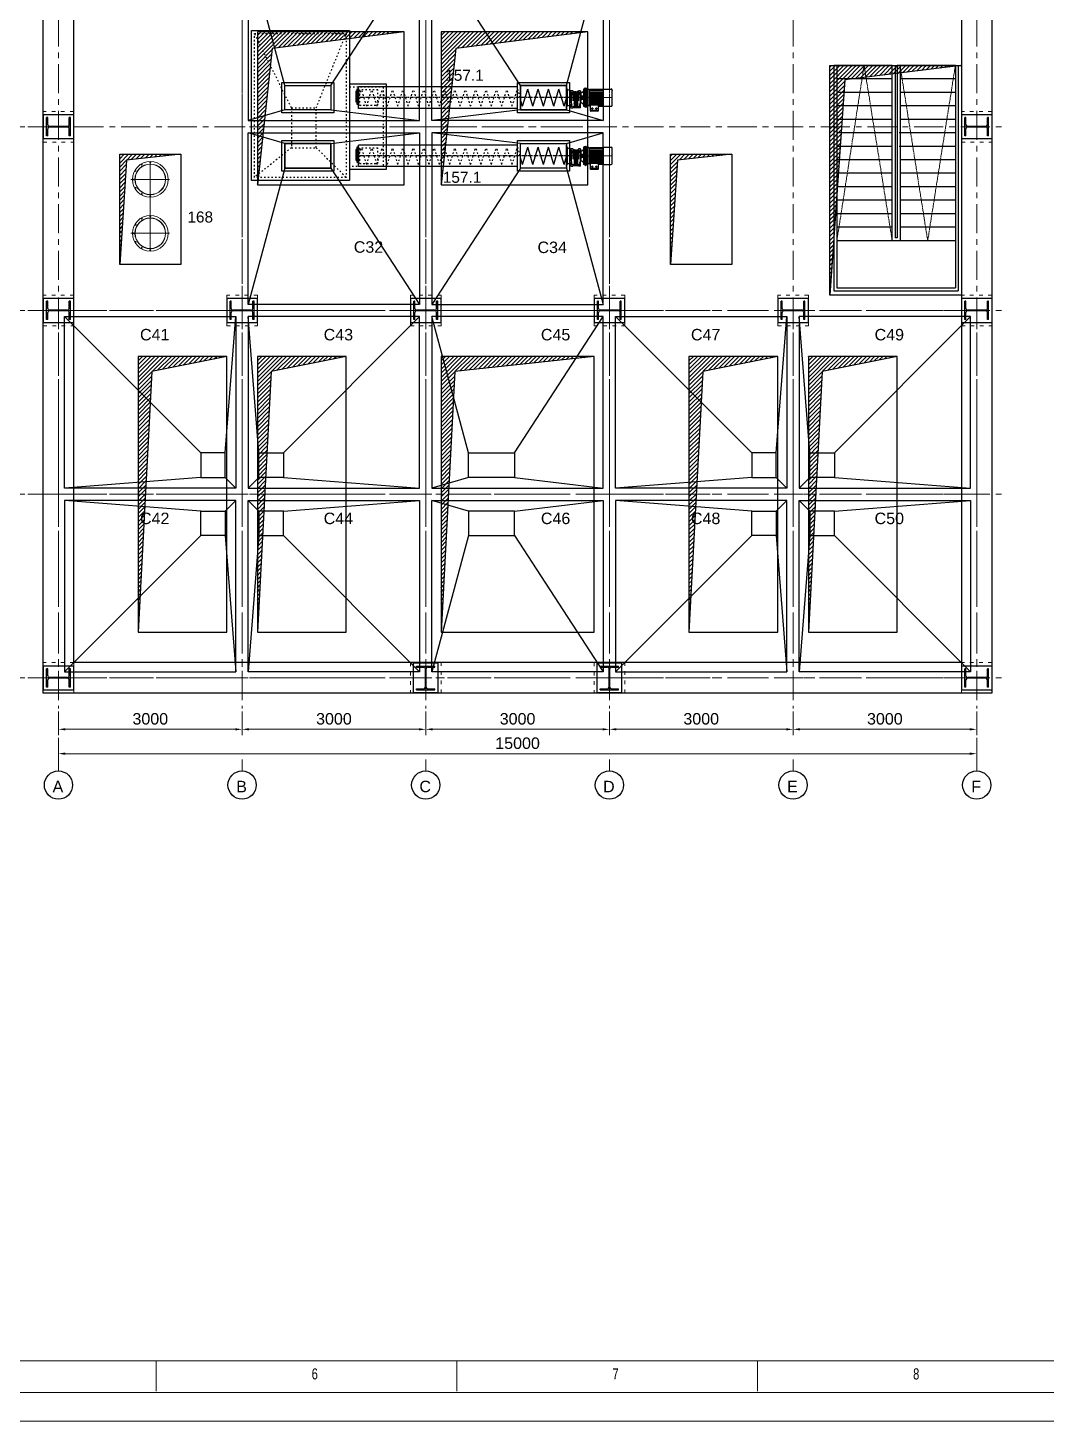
# Model space of a CAD drawing. Header units: millimetres. Extents: x 3220 to 226993, y 817 to 176024.
# Drawn here: x 25300 to 41935, y 94691 to 117440 of the extents above; entities that cross this region are included whole.
import ezdxf

# ---------------------------------------------------------------- set-up
doc = ezdxf.new("R2010")
doc.units = ezdxf.units.MM
for name, pattern in [('ACAD_ISO03W100', [30, 12, -18]), ('AXES', [50.8, 31.75, -6.35, 6.35, -6.35]), ('CENTER', [10.16, 6.35, -1.27, 1.27, -1.27]), ('CENTER2', [28.575, 19.05, -3.175, 3.175, -3.175]), ('CHAIN', [0.3543, 0.2362, -0.0295, 0.0591, -0.0295]), ('DASHED2', [9.525, 6.35, -3.175])]:
    doc.linetypes.add(name, pattern=pattern)
for name, color, linetype, lineweight in [('Axe', 1, 'AXES', 9), ('Cache', 3, 'ACAD_ISO03W100', 13), ('RAHMEN025', 7, 'Continuous', 50)]:
    doc.layers.add(name, color=color, linetype=linetype, lineweight=lineweight)
for name, color, linetype in [('D3', 7, 'Continuous'), ('Repère', 76, 'Continuous'), ('TB', 7, 'Continuous')]:
    doc.layers.add(name, color=color, linetype=linetype)
doc.layers.add('Mittelpunktmarkierung(DIN)', color=7, linetype='Continuous', lineweight=25, true_color=0x3f3f3f)
doc.layers.add('Sichtbare Kanten(DIN)', color=7, linetype='Continuous', lineweight=50, true_color=0x3f3f3f)
doc.styles.add('ARIAL_BOLD', font='arial.ttf')
doc.styles.add('SLDTEXTSTYLE0', font='TXT', dxfattribs={"width": 0.75})
doc.styles.get("Standard").update_dxf_attribs({"font": 'arial.ttf'})
doc.dimstyles.new('ECHE 75', dxfattribs={"dimscale": 75, "dimtxt": 2.5, "dimasz": 1.5, "dimexe": 1.25, "dimexo": 0.625, "dimgap": 1, "dimtad": 1, "dimdec": 0, "dimtxsty": 'ARIAL_BOLD', "dimcen": 2.5, "dimclrd": 4, "dimclre": 4, "dimclrt": 6, "dimadec": 0, "dimazin": 0, "dimtfac": 1, "dimtdec": 0, "dimtmove": 0, "dimatfit": 3, "dimfxl": 1, "dimlwd": 13, "dimlwe": 13, "dimarcsym": 0})

# ---------------------------------------------------------------- blocks, each defined once
blk = doc.blocks.new('*D452')
at = {"color": 4, "lineweight": 13, "transparency": 16777216}
for p, q in [((25800, 106279), (25800, 105893)), ((28800, 106279), (28800, 105893)), ((25913, 105987), (28688, 105987))]:
    blk.add_line(p, q, dxfattribs=at)
at = {"color": 4, "transparency": 16777216}
for points in [[(25913, 106005), (25913, 105968), (25800, 105987)], [(28688, 106005), (28688, 105968), (28800, 105987)]]:
    blk.add_solid(points, dxfattribs=at)
at = {"layer": 'Defpoints', "color": 0, "transparency": 16777216}
for p in [(25800, 106325), (28800, 106325), (28800, 105987)]:
    blk.add_point(p, dxfattribs=at)
at = {"color": 6, "transparency": 16777216, "insert": (27300, 106157), "char_height": 187.5, "attachment_point": 5, "style": 'ARIAL_BOLD'}
blk.add_mtext('3000', dxfattribs=at)
blk = doc.blocks.new('*D453')
at = {"color": 4, "lineweight": 13, "transparency": 16777216}
for p, q in [((28800, 106279), (28800, 105893)), ((31800, 106279), (31800, 105893)), ((28913, 105987), (31688, 105987))]:
    blk.add_line(p, q, dxfattribs=at)
at = {"color": 4, "transparency": 16777216}
for points in [[(28913, 106005), (28913, 105968), (28800, 105987)], [(31688, 106005), (31688, 105968), (31800, 105987)]]:
    blk.add_solid(points, dxfattribs=at)
at = {"layer": 'Defpoints', "color": 0, "transparency": 16777216}
for p in [(28800, 106325), (31800, 106325), (31800, 105987)]:
    blk.add_point(p, dxfattribs=at)
at = {"color": 6, "transparency": 16777216, "insert": (30300, 106157), "char_height": 187.5, "attachment_point": 5, "style": 'ARIAL_BOLD'}
blk.add_mtext('3000', dxfattribs=at)
blk = doc.blocks.new('*D454')
at = {"color": 4, "lineweight": 13, "transparency": 16777216}
for p, q in [((31800, 106279), (31800, 105893)), ((34800, 106279), (34800, 105893)), ((31913, 105987), (34688, 105987))]:
    blk.add_line(p, q, dxfattribs=at)
at = {"color": 4, "transparency": 16777216}
for points in [[(31913, 106005), (31913, 105968), (31800, 105987)], [(34688, 106005), (34688, 105968), (34800, 105987)]]:
    blk.add_solid(points, dxfattribs=at)
at = {"layer": 'Defpoints', "color": 0, "transparency": 16777216}
for p in [(31800, 106325), (34800, 106325), (34800, 105987)]:
    blk.add_point(p, dxfattribs=at)
at = {"color": 6, "transparency": 16777216, "insert": (33300, 106157), "char_height": 187.5, "attachment_point": 5, "style": 'ARIAL_BOLD'}
blk.add_mtext('3000', dxfattribs=at)
blk = doc.blocks.new('*D455')
at = {"color": 4, "lineweight": 13, "transparency": 16777216}
for p, q in [((34800, 106279), (34800, 105893)), ((37800, 106279), (37800, 105893)), ((34913, 105987), (37688, 105987))]:
    blk.add_line(p, q, dxfattribs=at)
at = {"color": 4, "transparency": 16777216}
for points in [[(34913, 106005), (34913, 105968), (34800, 105987)], [(37688, 106005), (37688, 105968), (37800, 105987)]]:
    blk.add_solid(points, dxfattribs=at)
at = {"layer": 'Defpoints', "color": 0, "transparency": 16777216}
for p in [(34800, 106325), (37800, 106325), (37800, 105987)]:
    blk.add_point(p, dxfattribs=at)
at = {"color": 6, "transparency": 16777216, "insert": (36300, 106157), "char_height": 187.5, "attachment_point": 5, "style": 'ARIAL_BOLD'}
blk.add_mtext('3000', dxfattribs=at)
blk = doc.blocks.new('*D456')
at = {"color": 4, "lineweight": 13, "transparency": 16777216}
for p, q in [((37800, 106279), (37800, 105893)), ((40800, 106279), (40800, 105893)), ((37913, 105987), (40688, 105987))]:
    blk.add_line(p, q, dxfattribs=at)
at = {"color": 4, "transparency": 16777216}
for points in [[(37913, 106005), (37913, 105968), (37800, 105987)], [(40688, 106005), (40688, 105968), (40800, 105987)]]:
    blk.add_solid(points, dxfattribs=at)
at = {"layer": 'Defpoints', "color": 0, "transparency": 16777216}
for p in [(37800, 106325), (40800, 106325), (40800, 105987)]:
    blk.add_point(p, dxfattribs=at)
at = {"color": 6, "transparency": 16777216, "insert": (39300, 106157), "char_height": 187.5, "attachment_point": 5, "style": 'ARIAL_BOLD'}
blk.add_mtext('3000', dxfattribs=at)
blk = doc.blocks.new('*D461')
at = {"color": 4, "lineweight": 13, "transparency": 16777216}
for p, q in [((25253, 118825), (24791, 118825)), ((24885, 118713), (24885, 115938)), ((25253, 115825), (24791, 115825))]:
    blk.add_line(p, q, dxfattribs=at)
at = {"color": 4, "transparency": 16777216}
for points in [[(24866, 118713), (24904, 118713), (24885, 118825)], [(24866, 115938), (24904, 115938), (24885, 115825)]]:
    blk.add_solid(points, dxfattribs=at)
at = {"layer": 'Defpoints', "color": 0, "transparency": 16777216}
for p in [(25300, 118825), (24885, 115825), (25300, 115825)]:
    blk.add_point(p, dxfattribs=at)
at = {"color": 6, "transparency": 16777216, "insert": (24714, 117325), "char_height": 187.5, "attachment_point": 5, "rotation": 90, "style": 'ARIAL_BOLD'}
blk.add_mtext('3000', dxfattribs=at)
blk = doc.blocks.new('*D462')
at = {"color": 4, "lineweight": 13, "transparency": 16777216}
for p, q in [((25253, 115825), (24791, 115825)), ((24885, 115713), (24885, 112938)), ((25253, 112825), (24791, 112825))]:
    blk.add_line(p, q, dxfattribs=at)
at = {"color": 4, "transparency": 16777216}
for points in [[(24866, 115713), (24904, 115713), (24885, 115825)], [(24866, 112938), (24904, 112938), (24885, 112825)]]:
    blk.add_solid(points, dxfattribs=at)
at = {"layer": 'Defpoints', "color": 0, "transparency": 16777216}
for p in [(25300, 115825), (24885, 112825), (25300, 112825)]:
    blk.add_point(p, dxfattribs=at)
at = {"color": 6, "transparency": 16777216, "insert": (24714, 114325), "char_height": 187.5, "attachment_point": 5, "rotation": 90, "style": 'ARIAL_BOLD'}
blk.add_mtext('3000', dxfattribs=at)
blk = doc.blocks.new('*D463')
at = {"color": 4, "lineweight": 13, "transparency": 16777216}
for p, q in [((25800, 105846), (25800, 105495)), ((40800, 105846), (40800, 105495)), ((25913, 105589), (40688, 105589))]:
    blk.add_line(p, q, dxfattribs=at)
at = {"color": 4, "transparency": 16777216}
for points in [[(25913, 105608), (25913, 105570), (25800, 105589)], [(40688, 105608), (40688, 105570), (40800, 105589)]]:
    blk.add_solid(points, dxfattribs=at)
at = {"layer": 'Defpoints', "color": 0, "transparency": 16777216}
for p in [(25800, 105893), (40800, 105893), (40800, 105589)]:
    blk.add_point(p, dxfattribs=at)
at = {"color": 6, "transparency": 16777216, "insert": (33300, 105759), "char_height": 187.5, "attachment_point": 5, "style": 'ARIAL_BOLD'}
blk.add_mtext('15000', dxfattribs=at)
blk = doc.blocks.new('*D465')
at = {"color": 4, "lineweight": 13, "transparency": 16777216}
for p, q in [((25253, 112825), (24791, 112825)), ((24885, 112713), (24885, 109938)), ((25253, 109825), (24791, 109825))]:
    blk.add_line(p, q, dxfattribs=at)
at = {"color": 4, "transparency": 16777216}
for points in [[(24866, 112713), (24904, 112713), (24885, 112825)], [(24866, 109938), (24904, 109938), (24885, 109825)]]:
    blk.add_solid(points, dxfattribs=at)
at = {"layer": 'Defpoints', "color": 0, "transparency": 16777216}
for p in [(25300, 112825), (24885, 109825), (25300, 109825)]:
    blk.add_point(p, dxfattribs=at)
at = {"color": 6, "transparency": 16777216, "insert": (24714, 111325), "char_height": 187.5, "attachment_point": 5, "rotation": 90, "style": 'ARIAL_BOLD'}
blk.add_mtext('3000', dxfattribs=at)
blk = doc.blocks.new('*D466')
at = {"color": 4, "lineweight": 13, "transparency": 16777216}
for p, q in [((25253, 109825), (24791, 109825)), ((24885, 109713), (24885, 106938)), ((25253, 106825), (24791, 106825))]:
    blk.add_line(p, q, dxfattribs=at)
at = {"color": 4, "transparency": 16777216}
for points in [[(24866, 109713), (24904, 109713), (24885, 109825)], [(24866, 106938), (24904, 106938), (24885, 106825)]]:
    blk.add_solid(points, dxfattribs=at)
at = {"layer": 'Defpoints', "color": 0, "transparency": 16777216}
for p in [(25300, 109825), (24885, 106825), (25300, 106825)]:
    blk.add_point(p, dxfattribs=at)
at = {"color": 6, "transparency": 16777216, "insert": (24714, 108325), "char_height": 187.5, "attachment_point": 5, "rotation": 90, "style": 'ARIAL_BOLD'}
blk.add_mtext('3000', dxfattribs=at)
blk = doc.blocks.new("SYST7ME D'AXE")
at = {"layer": 'Axe', "ltscale": 15}
for p, q in [((0, 18500), (0, -6500)), ((3000, 18500), (3000, -6500)), ((6000, 18500), (6000, -6500)), ((9000, 18500), (9000, -6500)), ((12000, 18500), (12000, -6500)), ((15000, 18500), (15000, -6500)), ((-500, 3000), (15500, 3000)), ((-500, 0), (15500, 0)), ((-500, -3000), (15500, -3000)), ((-500, -6000), (15500, -6000))]:
    blk.add_line(p, q, dxfattribs=at)
blk = doc.blocks.new('Level +8 m')
h = blk.add_hatch()
h.set_pattern_fill('ANSI31', color=256, scale=15)
h.set_pattern_definition([(45, (10738.74, 4441.42), (-33.67596, 33.67596), [])])
h.paths.add_polyline_path([(3250, -13450), (3250, -15950), (3493, -13722), (5650, -13450)])
h = blk.add_hatch()
h.set_pattern_fill('ANSI31', color=256, scale=15)
h.set_pattern_definition([(45, (13738.74, 4441.42), (-33.67596, 33.67596), [])])
h.paths.add_polyline_path([(6250, -13450), (6250, -15950), (6493, -13722), (8650, -13450)])
h = blk.add_hatch()
h.set_pattern_fill('ANSI31', color=256, scale=15)
h.paths.add_polyline_path([(14742, -14000), (12600, -14000), (12600, -15000), (12792, -15000), (12845, -14236)])
h.paths.add_polyline_path([(12792, -15000), (12600, -15000), (12600, -17750)])
h = blk.add_hatch()
h.set_pattern_fill('ANSI31', color=256, scale=15)
h.paths.add_polyline_path([(2000, -15450), (1000, -15450), (1000, -17250), (1113, -15545)])
h = blk.add_hatch()
h.set_pattern_fill('ANSI31', color=256, scale=15)
h.paths.add_polyline_path([(11000, -15450), (10000, -15450), (10000, -17250), (10113, -15545)])
h = blk.add_hatch()
h.set_pattern_fill('ANSI31', color=256, scale=15)
h.set_pattern_definition([(45, (5533.96, -2576.07), (-33.67596, 33.67596), [])])
h.paths.add_polyline_path([(1300, -18750), (1300, -23250), (1527, -18994), (2750, -18750)])
h = blk.add_hatch()
h.set_pattern_fill('ANSI31', color=256, scale=15)
h.set_pattern_definition([(45, (7483.96, -2576.07), (-33.67596, 33.67596), [])])
h.paths.add_polyline_path([(3250, -18750), (3250, -23250), (3477, -18994), (4700, -18750)])
h = blk.add_hatch()
h.set_pattern_fill('ANSI31', color=256, scale=15)
h.set_pattern_definition([(45, (10483.96, -2576.07), (-33.67596, 33.67596), [])])
h.paths.add_polyline_path([(6250, -18750), (6250, -23250), (6477, -18994), (8750, -18750)])
h = blk.add_hatch()
h.set_pattern_fill('ANSI31', color=256, scale=15)
h.set_pattern_definition([(45, (14533.96, -2576.07), (-33.67596, 33.67596), [])])
h.paths.add_polyline_path([(10300, -18750), (10300, -23250), (10527, -18994), (11750, -18750)])
h = blk.add_hatch()
h.set_pattern_fill('ANSI31', color=256, scale=15)
h.set_pattern_definition([(45, (16483.96, -2576.07), (-33.67596, 33.67596), [])])
h.paths.add_polyline_path([(12250, -18750), (12250, -23250), (12477, -18994), (13700, -18750)])
at = {"linetype": 'Continuous'}
for p, q in [((-195, -15150), (-195, -14850)), ((-176, -14850), (-195, -14850)), ((-176, -14968), (-176, -14850)), ((149, -14994), (-151, -14994)), ((149, -15006), (-149, -15006)), ((176, -14968), (176, -14850)), ((195, -14850), (176, -14850)), ((195, -15150), (195, -14850)), ((14805, -15150), (14805, -14850)), ((14824, -14850), (14805, -14850)), ((14824, -14968), (14824, -14850)), ((15149, -14994), (14849, -14994)), ((15149, -15006), (14851, -15006)), ((15176, -14968), (15176, -14850)), ((15195, -14850), (15176, -14850)), ((15195, -15150), (15195, -14850)), ((-176, -15150), (-195, -15150)), ((-176, -15150), (-176, -15032)), ((176, -15150), (176, -15032)), ((195, -15150), (176, -15150)), ((14824, -15150), (14805, -15150)), ((14824, -15150), (14824, -15032)), ((15176, -15150), (15176, -15032)), ((15195, -15150), (15176, -15150)), ((-195, -18150), (-195, -17850)), ((-176, -17850), (-195, -17850)), ((-176, -17968), (-176, -17850)), ((176, -17968), (176, -17850)), ((195, -17850), (176, -17850)), ((195, -18150), (195, -17850)), ((2805, -18150), (2805, -17850)), ((2824, -17850), (2805, -17850)), ((2824, -17968), (2824, -17850)), ((3176, -17968), (3176, -17850)), ((3195, -17850), (3176, -17850)), ((3195, -18150), (3195, -17850)), ((5805, -18150), (5805, -17850)), ((5824, -17850), (5805, -17850)), ((5824, -17968), (5824, -17850)), ((6176, -17968), (6176, -17850)), ((6195, -17850), (6176, -17850)), ((6195, -18150), (6195, -17850)), ((8805, -18150), (8805, -17850)), ((8824, -17850), (8805, -17850)), ((8824, -17968), (8824, -17850)), ((9176, -17968), (9176, -17850)), ((9195, -17850), (9176, -17850)), ((9195, -18150), (9195, -17850)), ((11805, -18150), (11805, -17850)), ((11824, -17850), (11805, -17850)), ((11824, -17968), (11824, -17850)), ((12176, -17968), (12176, -17850)), ((12195, -17850), (12176, -17850)), ((12195, -18150), (12195, -17850)), ((14805, -18150), (14805, -17850)), ((14824, -17850), (14805, -17850)), ((14824, -17968), (14824, -17850)), ((15176, -17968), (15176, -17850)), ((15195, -17850), (15176, -17850)), ((15195, -18150), (15195, -17850)), ((-176, -18150), (-195, -18150)), ((-176, -18150), (-176, -18032)), ((149, -17994), (-151, -17994)), ((149, -18006), (-149, -18006)), ((176, -18150), (176, -18032)), ((195, -18150), (176, -18150)), ((2824, -18150), (2805, -18150)), ((2824, -18150), (2824, -18032)), ((3149, -17994), (2849, -17994)), ((3149, -18006), (2851, -18006)), ((3176, -18150), (3176, -18032)), ((3195, -18150), (3176, -18150)), ((5824, -18150), (5805, -18150)), ((5824, -18150), (5824, -18032)), ((6149, -17994), (5849, -17994)), ((6149, -18006), (5851, -18006)), ((6176, -18150), (6176, -18032)), ((6195, -18150), (6176, -18150)), ((8824, -18150), (8805, -18150)), ((8824, -18150), (8824, -18032)), ((9149, -17994), (8849, -17994)), ((9149, -18006), (8851, -18006)), ((9176, -18150), (9176, -18032)), ((9195, -18150), (9176, -18150)), ((11824, -18150), (11805, -18150)), ((11824, -18150), (11824, -18032)), ((12149, -17994), (11849, -17994)), ((12149, -18006), (11851, -18006)), ((12176, -18150), (12176, -18032)), ((12195, -18150), (12176, -18150)), ((14824, -18150), (14805, -18150)), ((14824, -18150), (14824, -18032)), ((15149, -17994), (14849, -17994)), ((15149, -18006), (14851, -18006)), ((15176, -18150), (15176, -18032)), ((15195, -18150), (15176, -18150)), ((-195, -24150), (-195, -23850)), ((-176, -23850), (-195, -23850)), ((-176, -23968), (-176, -23850)), ((176, -23968), (176, -23850)), ((195, -23850), (176, -23850)), ((195, -24150), (195, -23850)), ((5850, -23805), (6150, -23805)), ((5850, -23824), (5850, -23805)), ((5850, -23824), (5968, -23824)), ((5994, -24149), (5994, -23851)), ((6006, -24149), (6006, -23849)), ((6032, -23824), (6150, -23824)), ((6150, -23824), (6150, -23805)), ((8850, -23805), (9150, -23805)), ((8850, -23824), (8850, -23805)), ((8850, -23824), (8968, -23824)), ((8994, -24149), (8994, -23851)), ((9006, -24149), (9006, -23849)), ((9032, -23824), (9150, -23824)), ((9150, -23824), (9150, -23805)), ((14805, -24150), (14805, -23850)), ((14824, -23850), (14805, -23850)), ((14824, -23968), (14824, -23850)), ((15176, -23968), (15176, -23850)), ((15195, -23850), (15176, -23850)), ((15195, -24150), (15195, -23850)), ((-176, -24150), (-176, -24032)), ((149, -23994), (-151, -23994)), ((149, -24006), (-149, -24006)), ((176, -24150), (176, -24032)), ((14824, -24150), (14824, -24032)), ((15149, -23994), (14849, -23994)), ((15149, -24006), (14851, -24006)), ((15176, -24150), (15176, -24032)), ((-176, -24150), (-195, -24150)), ((195, -24150), (176, -24150)), ((5850, -24176), (5968, -24176)), ((5850, -24195), (5850, -24176)), ((5850, -24195), (6150, -24195)), ((6032, -24176), (6150, -24176)), ((6150, -24195), (6150, -24176)), ((8850, -24176), (8968, -24176)), ((8850, -24195), (8850, -24176)), ((8850, -24195), (9150, -24195)), ((9032, -24176), (9150, -24176)), ((9150, -24195), (9150, -24176)), ((14824, -24150), (14805, -24150)), ((15195, -24150), (15176, -24150))]:
    blk.add_line(p, q, dxfattribs=at)
for points in [[(15250, -24250), (-250, -24250), (-250, 250), (15250, 250)], [(250, -250), (14750, -250), (14750, -23750), (250, -23750)], [(3250, -15950), (5650, -15950), (5650, -13450), (3250, -13450)], [(6250, -15950), (8650, -15950), (8650, -13450), (6250, -13450)], [(12600, -14000), (14750, -14000), (14750, -17750), (12600, -17750)], [(1000, -17250), (1000, -15450), (2000, -15450), (2000, -17250)], [(10000, -17250), (10000, -15450), (11000, -15450), (11000, -17250)], [(1300, -23250), (2750, -23250), (2750, -18750), (1300, -18750)], [(3250, -23250), (4700, -23250), (4700, -18750), (3250, -18750)], [(6250, -23250), (8750, -23250), (8750, -18750), (6250, -18750)], [(10300, -23250), (11750, -23250), (11750, -18750), (10300, -18750)], [(12250, -23250), (13700, -23250), (13700, -18750), (12250, -18750)]]:
    blk.add_lwpolyline(points, close=True)
for points in [[(5650, -13450), (3493, -13722), (3250, -15950)], [(8650, -13450), (6493, -13722), (6250, -15950)], [(14742, -14000), (12845, -14236), (12600, -17750)], [(2000, -15450), (1113, -15545), (1000, -17250)], [(11000, -15450), (10113, -15545), (10000, -17250)], [(2750, -18750), (1527, -18994), (1300, -23250)], [(4700, -18750), (3477, -18994), (3250, -23250)], [(8750, -18750), (6477, -18994), (6250, -23250)], [(11750, -18750), (10527, -18994), (10300, -23250)], [(13700, -18750), (12477, -18994), (12250, -23250)]]:
    blk.add_lwpolyline(points)
for points in [[(-245, -14800), (245, -14800), (245, -15200), (-245, -15200)], [(14755, -14800), (15245, -14800), (15245, -15200), (14755, -15200)], [(-245, -17800), (245, -17800), (245, -18200), (-245, -18200)], [(2755, -17800), (3245, -17800), (3245, -18200), (2755, -18200)], [(5755, -17800), (6245, -17800), (6245, -18200), (5755, -18200)], [(8755, -17800), (9245, -17800), (9245, -18200), (8755, -18200)], [(11755, -17800), (12245, -17800), (12245, -18200), (11755, -18200)], [(14755, -17800), (15245, -17800), (15245, -18200), (14755, -18200)], [(-245, -23800), (245, -23800), (245, -24200), (-245, -24200)], [(6200, -23755), (6200, -24245), (5800, -24245), (5800, -23755)], [(9200, -23755), (9200, -24245), (8800, -24245), (8800, -23755)], [(14755, -23800), (15245, -23800), (15245, -24200), (14755, -24200)]]:
    blk.add_lwpolyline(points, close=True, dxfattribs=at)
for centre, start, end in [((-149, -14968), 180, 270), ((-149, -15032), 90, 180), ((149, -14968), 270, 0), ((149, -15032), 0, 90), ((14851, -14968), 180, 270), ((14851, -15032), 90, 180), ((15149, -14968), 270, 0), ((15149, -15032), 0, 90), ((-149, -17968), 180, 270), ((149, -17968), 270, 0), ((2851, -17968), 180, 270), ((3149, -17968), 270, 0), ((5851, -17968), 180, 270), ((6149, -17968), 270, 0), ((8851, -17968), 180, 270), ((9149, -17968), 270, 0), ((11851, -17968), 180, 270), ((12149, -17968), 270, 0), ((14851, -17968), 180, 270), ((15149, -17968), 270, 0), ((-149, -18032), 90, 180), ((149, -18032), 0, 90), ((2851, -18032), 90, 180), ((3149, -18032), 0, 90), ((5851, -18032), 90, 180), ((6149, -18032), 0, 90), ((8851, -18032), 90, 180), ((9149, -18032), 0, 90), ((11851, -18032), 90, 180), ((12149, -18032), 0, 90), ((14851, -18032), 90, 180), ((15149, -18032), 0, 90), ((5968, -23851), 0, 90), ((6032, -23851), 90, 180), ((8968, -23851), 0, 90), ((9032, -23851), 90, 180), ((-149, -23968), 180, 270), ((-149, -24032), 90, 180), ((149, -23968), 270, 0), ((149, -24032), 0, 90), ((14851, -23968), 180, 270), ((14851, -24032), 90, 180), ((15149, -23968), 270, 0), ((15149, -24032), 0, 90), ((5968, -24149), 270, 0), ((6032, -24149), 180, 270), ((8968, -24149), 270, 0), ((9032, -24149), 180, 270)]:
    blk.add_arc(centre, 27, start, end, dxfattribs=at)
at = {"layer": 'Axe', "color": 1, "linetype": 'CENTER2'}
for p, q in [((195, -15000), (-195, -15000)), ((15195, -15000), (14805, -15000)), ((195, -18000), (-195, -18000)), ((3195, -18000), (2805, -18000)), ((6195, -18000), (5805, -18000)), ((9195, -18000), (8805, -18000)), ((12195, -18000), (11805, -18000)), ((15195, -18000), (14805, -18000)), ((6000, -24195), (6000, -23805)), ((9000, -24195), (9000, -23805)), ((195, -24000), (-195, -24000)), ((15195, -24000), (14805, -24000))]:
    blk.add_line(p, q, dxfattribs=at)
at = {"layer": 'Cache', "ltscale": 5}
for points in [[(-250, -15250), (250, -15250), (250, -14750), (-250, -14750)], [(14750, -15250), (15250, -15250), (15250, -14750), (14750, -14750)], [(-250, -18250), (250, -18250), (250, -17750), (-250, -17750)], [(2750, -18250), (3250, -18250), (3250, -17750), (2750, -17750)], [(5750, -18250), (6250, -18250), (6250, -17750), (5750, -17750)], [(8750, -18250), (9250, -18250), (9250, -17750), (8750, -17750)], [(11750, -18250), (12250, -18250), (12250, -17750), (11750, -17750)], [(14750, -18250), (15250, -18250), (15250, -17750), (14750, -17750)], [(-250, -24250), (250, -24250), (250, -23750), (-250, -23750)], [(5750, -24250), (6250, -24250), (6250, -23750), (5750, -23750)], [(8750, -24250), (9250, -24250), (9250, -23750), (8750, -23750)], [(14750, -24250), (15250, -24250), (15250, -23750), (14750, -23750)]]:
    blk.add_lwpolyline(points, close=True, dxfattribs=at)
blk.add_blockref("SYST7ME D'AXE", (0, -18000))
blk = doc.blocks.new('cone presse T')
at = {"color": 4}
for p, q in [((700, -2325), (100, -100)), ((1450, -2325), (2900, -100)), ((700, -2725), (100, -2900)), ((1450, -2725), (2900, -2900))]:
    blk.add_line(p, q, dxfattribs=at)
for points in [[(100, -2900), (2900, -2900), (2900, -100), (100, -100)], [(1450, -2725), (700, -2725), (700, -2325), (1450, -2325)]]:
    blk.add_lwpolyline(points, close=True, dxfattribs=at)
at = {"layer": 'Axe', "ltscale": 20}
for p, q in [((3100, 0), (-100, 0)), ((0, -3100), (0, 100)), ((3000, -3100), (3000, 100)), ((3100, -3000), (-100, -3000))]:
    blk.add_line(p, q, dxfattribs=at)
blk = doc.blocks.new('cone produit finie T')
at = {"color": 4}
for p, q in [((275, -2325), (100, -100)), ((675, -2325), (2900, -100)), ((275, -2725), (100, -2900)), ((675, -2725), (2900, -2900))]:
    blk.add_line(p, q, dxfattribs=at)
for points in [[(100, -2900), (2900, -2900), (2900, -100), (100, -100)], [(675, -2725), (275, -2725), (275, -2325), (675, -2325)]]:
    blk.add_lwpolyline(points, close=True, dxfattribs=at)
at = {"layer": 'Axe', "ltscale": 20}
for p, q in [((3100, 0), (-100, 0)), ((0, -3100), (0, 100)), ((3000, -3100), (3000, 100)), ((3100, -3000), (-100, -3000))]:
    blk.add_line(p, q, dxfattribs=at)
blk = doc.blocks.new('cône produit finie 2 T')
at = {"color": 4}
for p, q in [((700, -2325), (100, -100)), ((1450, -2325), (2900, -100)), ((700, -2725), (100, -2900)), ((1450, -2725), (2900, -2900))]:
    blk.add_line(p, q, dxfattribs=at)
for points in [[(100, -2900), (2900, -2900), (2900, -100), (100, -100)], [(1450, -2725), (700, -2725), (700, -2325), (1450, -2325)]]:
    blk.add_lwpolyline(points, close=True, dxfattribs=at)
at = {"layer": 'Axe', "ltscale": 20}
for p, q in [((3100, 0), (-100, 0)), ((0, -3100), (0, 100)), ((3000, -3100), (3000, 100)), ((3100, -3000), (-100, -3000))]:
    blk.add_line(p, q, dxfattribs=at)
blk = doc.blocks.new('158 T')
at = {"color": 3, "linetype": 'ACAD_ISO03W100', "ltscale": 2}
for p, q in [((-146, 116), (-750, 1331)), ((258, 116), (750, 1331)), ((-146, 116), (258, 116))]:
    blk.add_line(p, q, dxfattribs=at)
at = {"color": 34}
for points in [[(-800, -1069), (-800, 1381), (800, 1381), (800, -1069)], [(-302, 33), (-302, 533), (548, 533), (548, 33)], [(-252, 83), (-252, 483), (498, 483), (498, 83)], [(-302, -917), (-302, -417), (548, -417), (548, -917)], [(-252, -867), (-252, -467), (498, -467), (498, -867)]]:
    blk.add_lwpolyline(points, close=True, dxfattribs=at)
at = {"color": 3, "linetype": 'ACAD_ISO03W100', "ltscale": 2}
blk.add_lwpolyline([(-750, -1019), (-750, 1331), (750, 1331), (750, -1019)], close=True, dxfattribs=at)
at = {"color": 34}
blk.add_lwpolyline([(800, 508), (1400, 508), (1400, -892), (800, -892)], dxfattribs=at)
at = {"color": 3, "linetype": 'ACAD_ISO03W100', "ltscale": 2}
for points in [[(800, 458), (1350, 458), (1350, -842), (800, -842)], [(-146, 116), (-146, -534), (258, -534), (258, 116)], [(-146, -534), (-750, -1019)], [(258, -534), (750, -1019)]]:
    blk.add_lwpolyline(points, dxfattribs=at)
blk = doc.blocks.new('A$C1187285E')
at = {"layer": 'Axe', "ltscale": 30}
blk.add_line((164, 0), (-331, 0), dxfattribs=at)
at = {"layer": 'Axe'}
for p, q in [((-175, 114), (-153, 114)), ((-164, 124), (-164, 104)), ((-112, 114), (-133, 114)), ((-122, 124), (-122, 104))]:
    blk.add_line(p, q, dxfattribs=at)
at = {"layer": 'D3', "color": 5, "ltscale": 10}
for p, q in [((-329, 74), (-331, 72)), ((-331, 72), (-331, -72)), ((-329, 82), (-329, -82)), ((-240, 90), (-321, 90)), ((-240, 90), (-240, -90)), ((-185, 88), (-240, 88)), ((-185, 86), (-240, 86)), ((-185, 83), (-240, 83)), ((-240, 80), (-185, 80)), ((-240, 75), (-95, 75)), ((-89, 61), (-240, 61)), ((-89, 54), (-240, 54)), ((-89, 46), (-240, 46)), ((-89, 38), (-240, 38)), ((-89, 31), (-240, 31)), ((-89, 23), (-240, 23)), ((-89, 16), (-240, 16)), ((-89, 8), (-240, 8)), ((-185, 79), (-185, 138)), ((-185, 134), (-101, 134)), ((-185, 79), (-101, 79)), ((-181, 142), (-106, 142)), ((-101, 79), (-101, 138)), ((-95, 88), (-101, 88)), ((-95, 86), (-101, 86)), ((-95, 83), (-101, 83)), ((-101, 80), (-95, 80)), ((-95, 88), (-89, 81)), ((-95, 86), (-89, 81)), ((-95, 83), (-89, 80)), ((-95, 80), (-89, 75)), ((-95, 75), (-89, 70)), ((-89, 80), (-60, 83)), ((-89, -81), (-89, 80)), ((-86, 85), (-60, 87)), ((-86, 81), (-86, 85)), ((-60, -95), (-60, 95)), ((-50, 100), (-55, 100)), ((-50, 100), (-50, -100)), ((-47, 65), (-50, 65)), ((0, 12), (-47, 12)), ((-47, 65), (-47, -65)), ((-5, 15), (-45, 15)), ((-45, 15), (-45, 12)), ((-5, 12), (-5, 15)), ((0, -12), (0, 12)), ((-329, -74), (-331, -72)), ((-240, -90), (-321, -90)), ((-89, -8), (-240, -8)), ((-89, -16), (-240, -16)), ((-89, -23), (-240, -23)), ((-89, -31), (-240, -31)), ((-89, -38), (-240, -38)), ((-89, -46), (-240, -46)), ((-89, -54), (-240, -54)), ((-89, -61), (-240, -61)), ((-240, -75), (-95, -75)), ((-101, -80), (-240, -80)), ((-95, -83), (-240, -83)), ((-95, -86), (-240, -86)), ((-95, -88), (-240, -88)), ((-101, -80), (-95, -80)), ((-95, -75), (-89, -70)), ((-95, -80), (-89, -75)), ((-95, -83), (-89, -80)), ((-95, -88), (-89, -81)), ((-95, -86), (-89, -81)), ((-89, -81), (-60, -84)), ((-86, -86), (-86, -82)), ((-86, -86), (-60, -88)), ((-50, -100), (-55, -100)), ((-47, -65), (-50, -65)), ((0, -12), (-47, -12))]:
    blk.add_line(p, q, dxfattribs=at)
for centre in [(-164, 114), (-122, 114)]:
    blk.add_circle(centre, 5.28, dxfattribs=at)
for centre, radius, start, end in [((-321, 82), 8.38, 90, 180), ((-181, 138), 4.19, 90, 180), ((-164, 114), 5.72, 90, 0), ((-122, 114), 5.72, 180, 90), ((-106, 138), 4.19, 0, 90), ((-55, 95), 5, 90, 180), ((-321, -82), 8.38, 180, 270), ((-55, -95), 5, 180, 270)]:
    blk.add_arc(centre, radius, start, end, dxfattribs=at)
blk = doc.blocks.new('reducteur')
at = {"layer": 'Axe', "linetype": 'CENTER', "ltscale": 40}
for p, q in [((92, 134), (75, 134)), ((84, 126), (84, 143)), ((208, 134), (225, 134)), ((216, 126), (216, 143)), ((64, -78), (92, -78)), ((84, -70), (84, -87)), ((236, -78), (208, -78)), ((216, -70), (216, -87))]:
    blk.add_line(p, q, dxfattribs=at)
at = {"layer": 'D3', "color": 252, "linetype": 'ByBlock'}
for p, q in [((16, 141), (0, 141)), ((0, 141), (0, -141)), ((16, 141), (16, -141)), ((16, 133), (74, 111)), ((64, -35), (64, 35)), ((64, 35), (66, 35)), ((66, 58), (69, 58)), ((66, -58), (66, 58)), ((69, 85), (69, -103)), ((69, 85), (75, 85)), ((72, 169), (105, 169)), ((72, 169), (72, 112)), ((72, 112), (75, 109)), ((72, 112), (90, 112)), ((75, -52), (75, 109)), ((75, 109), (89, 109)), ((105, 138), (105, 169)), ((195, 166), (105, 166)), ((105, -112), (105, 52)), ((123, 69), (123, 163)), ((123, -3), (123, 92)), ((128, 69), (128, 163)), ((128, -3), (128, 92)), ((136, 69), (136, 163)), ((136, -3), (136, 92)), ((140, 69), (140, 163)), ((140, -3), (140, 92)), ((148, 69), (148, 163)), ((148, -3), (148, 92)), ((153, 69), (153, 163)), ((153, -3), (153, 92)), ((161, 69), (161, 163)), ((161, -3), (161, 92)), ((165, 69), (165, 163)), ((165, -3), (165, 92)), ((173, 69), (173, 163)), ((173, -3), (173, 92)), ((178, 69), (178, 163)), ((178, -3), (178, 92)), ((195, 138), (195, 169)), ((228, 169), (195, 169)), ((195, -112), (195, 52)), ((228, 112), (210, 112)), ((225, 109), (211, 109)), ((228, 112), (225, 109)), ((225, -52), (225, 109)), ((231, 85), (225, 85)), ((228, 169), (228, 112)), ((231, 85), (231, -103)), ((234, 58), (231, 58)), ((234, -58), (234, 58)), ((236, 35), (234, 35)), ((236, -35), (236, 35)), ((16, -141), (0, -141)), ((16, -133), (74, -111)), ((64, -35), (66, -35)), ((66, -58), (69, -58)), ((69, -103), (72, -103)), ((72, -55), (75, -52)), ((72, -55), (105, -55)), ((72, -71), (72, -55)), ((72, -71), (84, -71)), ((72, -85), (84, -85)), ((72, -112), (72, -85)), ((105, -112), (72, -112)), ((75, -52), (105, -52)), ((123, -92), (105, -110)), ((123, -97), (123, -2)), ((127, -97), (127, -2)), ((127, -77), (135, -77)), ((135, -97), (135, -2)), ((140, -97), (140, -2)), ((140, -77), (148, -77)), ((148, -97), (148, -2)), ((152, -97), (152, -2)), ((160, -77), (152, -77)), ((160, -97), (160, -2)), ((165, -97), (165, -2)), ((173, -77), (165, -77)), ((173, -97), (173, -2)), ((177, -97), (177, -2)), ((177, -92), (195, -110)), ((225, -52), (195, -52)), ((228, -55), (195, -55)), ((228, -112), (195, -112)), ((228, -71), (216, -71)), ((228, -85), (216, -85)), ((228, -55), (225, -52)), ((228, -71), (228, -55)), ((228, -112), (228, -85)), ((231, -103), (228, -103)), ((234, -58), (231, -58)), ((236, -35), (234, -35))]:
    blk.add_line(p, q, dxfattribs=at)
for centre in [(84, 134), (216, 134)]:
    blk.add_circle(centre, 7.03, dxfattribs=at)
for centre, radius, start, end in [((85, 106), 3.12, 273.3958, 350.4229), ((150, 95), 62.5, 164.7815, 170.4229), ((126, 163), 2.34, 0, 180), ((126, 92), 2.34, 0, 180), ((125, -2), 2.34, 0, 180), ((137, -2), 2.34, 0, 180), ((138, 163), 2.34, 0, 180), ((138, 92), 2.34, 0, 180), ((151, 163), 2.34, 0, 180), ((151, 92), 2.34, 0, 180), ((150, -2), 2.34, 0, 180), ((162, -2), 2.34, 0, 180), ((163, 163), 2.34, 0, 180), ((163, 92), 2.34, 0, 180), ((176, 163), 2.34, 0, 180), ((176, 92), 2.34, 0, 180), ((175, -2), 2.34, 0, 180), ((150, 95), 62.5, 9.5771, 15.2185), ((215, 106), 3.12, 189.5771, 266.6042), ((84, -78), 7.03, 270, 90), ((125, -97), 2.34, 180, 0), ((137, -97), 2.34, 180, 0), ((150, -97), 2.34, 180, 0), ((162, -97), 2.34, 180, 0), ((175, -97), 2.34, 180, 0), ((216, -78), 7.03, 90, 270)]:
    blk.add_arc(centre, radius, start, end, dxfattribs=at)
at = {"layer": 'TB', "color": 252, "linetype": 'Continuous', "lineweight": 25, "ltscale": 2}
for p, q in [((231, 73), (278, 106)), ((278, -139), (278, 139)), ((285, 141), (279, 141)), ((285, -147), (285, 147)), ((303, 148), (287, 148)), ((303, -148), (303, 148)), ((231, -73), (278, -106)), ((285, -141), (279, -141)), ((303, -148), (287, -148))]:
    blk.add_line(p, q, dxfattribs=at)
at = {"layer": 'TB', "color": 252, "linetype": 'DASHED2', "lineweight": 25, "ltscale": 30}
for p, q in [((303, 22), (231, 22)), ((303, -22), (231, -22))]:
    blk.add_line(p, q, dxfattribs=at)
at = {"layer": 'TB', "color": 252, "linetype": 'Continuous', "lineweight": 25, "ltscale": 2}
for centre, start, end in [((279, 139), 90, 180), ((287, 147), 90, 180), ((279, -139), 180, 270), ((287, -147), 180, 270)]:
    blk.add_arc(centre, 1.56, start, end, dxfattribs=at)
blk = doc.blocks.new('157.1 T')
at = {"color": 5}
blk.add_line((0, -125), (0, -475), dxfattribs=at)
at = {"color": 6, "ltscale": 2}
for p, q in [((39, -160), (0, -289, 0)), ((39, -160), (124, -440, 0)), ((209, -160), (124, -440, 0)), ((209, -160), (294, -440, 0)), ((379, -160), (294, -440, 0)), ((379, -160), (464, -440, 0)), ((549, -160), (464, -440, 0)), ((549, -160), (633, -440, 0)), ((718, -160), (633, -440, 0)), ((718, -160), (750, -265))]:
    blk.add_line(p, q, dxfattribs=at)
at = {"color": 0}
for p, q in [((800, -125), (3400, -125)), ((3400, -125), (3400, -475))]:
    blk.add_line(p, q, dxfattribs=at)
at = {"color": 3, "linetype": 'ACAD_ISO03W100', "ltscale": 2}
for p, q in [((888, -160), (803, -440, 0)), ((888, -160), (973, -440, 0)), ((1058, -160), (973, -440, 0)), ((1058, -160), (1143, -440, 0)), ((1228, -160), (1143, -440, 0)), ((1228, -160), (1312, -440, 0)), ((1397, -160), (1312, -440, 0)), ((1397, -160), (1482, -440, 0)), ((1567, -160), (1482, -440, 0)), ((1567, -160), (1652, -440, 0)), ((1737, -160), (1652, -440, 0)), ((1737, -160), (1822, -440, 0)), ((1907, -160), (1822, -440, 0)), ((1907, -160), (1992, -440, 0)), ((2076, -160), (1992, -440, 0)), ((2076, -160), (2161, -440, 0)), ((2246, -160), (2161, -440, 0)), ((2246, -160), (2331, -440, 0)), ((2416, -160), (2331, -440, 0)), ((2416, -160), (2501, -440, 0)), ((2586, -160), (2501, -440, 0)), ((2586, -160), (2671, -440, 0)), ((2755, -160), (2671, -440, 0)), ((2755, -160), (2840, -440, 0)), ((2925, -160), (2840, -440, 0)), ((2925, -160), (3010, -440, 0)), ((3095, -160), (3010, -440, 0)), ((3095, -160), (3180, -440, 0)), ((3265, -160), (3180, -440, 0)), ((3265, -160), (3350, -440, 0)), ((803, -440, 0), (750, -265)), ((3400, -274, 0), (3350, -440, 0))]:
    blk.add_line(p, q, dxfattribs=at)
at = {"color": 1, "linetype": 'CENTER', "ltscale": 10}
blk.add_line((-41, -300), (3441, -300), dxfattribs=at)
at = {"color": 7}
blk.add_line((800, -475), (3400, -475), dxfattribs=at)
at = {"color": 0}
for points in [[(-50, -50), (800, -50), (800, -550), (-50, -550)], [(0, -100), (750, -100), (750, -500), (0, -500)], [(3421, -445), (3400, -445), (3400, -190), (3421, -190)], [(3421, -230), (3421, -405), (3441, -405), (3441, -230)]]:
    blk.add_lwpolyline(points, close=True, dxfattribs=at)
at = {"color": 3, "linetype": 'ACAD_ISO03W100', "ltscale": 2}
blk.add_lwpolyline([(3080, -425), (3380, -425), (3380, -175), (3080, -175)], close=True, dxfattribs=at)
at = {"extrusion": (0, 0, -1), "zscale": -1}
blk.add_blockref('reducteur', (0, -300), dxfattribs=at)
at = {"layer": 'RAHMEN025', "color": 7, "ltscale": 10, "xscale": 1.5625, "yscale": 1.5625, "zscale": 1.5625}
blk.add_blockref('A$C1187285E', (-230, -300), dxfattribs=at)
blk = doc.blocks.new('116 gaine')
at = {"layer": 'Mittelpunktmarkierung(DIN)', "color": 1, "linetype": 'CHAIN', "lineweight": 0, "ltscale": 23.990969}
for p, q in [((-440, -316), (-440, 316)), ((440, -316), (440, 316)), ((731, 0), (-731, 0))]:
    blk.add_line(p, q, dxfattribs=at)
at = {"layer": 'Sichtbare Kanten(DIN)', "color": 5, "lineweight": 0}
for p, q in [((-441, -250), (-441, -248)), ((-440, -248), (-440, -250)), ((440, -250), (440, -248)), ((441, -248), (441, -250))]:
    blk.add_line(p, q, dxfattribs=at)
for centre, radius in [((-440, 0), 291), ((-440, 0), 251), ((440, 0), 291), ((440, 0), 251), ((-715, 0), 6.5), ((-165, 0), 6.5), ((165, 0), 6.5), ((715, 0), 6.5), ((-678, -138), 6.5), ((-202, -138), 6.5), ((202, -138), 6.5), ((678, -138), 6.5), ((-578, -238), 6.5), ((-440, -275), 6.5), ((-302, -238), 6.5), ((302, -238), 6.5), ((440, -275), 6.5), ((578, -238), 6.5)]:
    blk.add_circle(centre, radius, dxfattribs=at)
for centre, radius, start, end in [((-440, 0), 251, 270, 269.7713), ((-440, 0), 248, 270, 269.7685), ((440, 0), 250, 270.2287, 270), ((440, 0), 248, 270.2315, 270)]:
    blk.add_arc(centre, radius, start, end, dxfattribs=at)
blk = doc.blocks.new('168 gaine')
blk.add_blockref('116 gaine', (0, 0))
blk = doc.blocks.new('escalier 5m T')
at = {"color": 76}
for p, q in [((-3680, -48, 0), (-3680, 0, 0)), ((-3680, 0), (0, 0)), ((0, -2032), (0, 0)), ((-3680, -48), (-48, -48)), ((-48, -1984), (-48, -48)), ((-3680, -952, 0), (-3680, -1000, 0)), ((-3680, -952, 0), (-820, -952)), ((-3680, -1000, 0), (-868, -1000)), ((-3680, -1080, 0), (-3680, -1032, 0)), ((-3680, -1032, 0), (-868, -1032)), ((-820, -1080), (-3680, -1080, 0)), ((-868, -1000), (-868, -1032)), ((-820, -952, 0), (-820, -1080, 0)), ((-3680, -1984, 0), (-3680, -2032, 0)), ((-3680, -1984, 0), (-48, -1984)), ((-3680, -2032, 0), (0, -2032))]:
    blk.add_line(p, q, dxfattribs=at)
at = {"color": 5}
for p, q in [((-3680, -48, 0), (-3680, -952, 0)), ((-3460, -48, 0), (-3460, -952, 0)), ((-3240, -48, 0), (-3240, -952, 0)), ((-3020, -48, 0), (-3020, -952, 0)), ((-2800, -48, 0), (-2800, -952, 0)), ((-2580, -48, 0), (-2580, -967, 0)), ((-2360, -48, 0), (-2360, -967, 0)), ((-2140, -48, 0), (-2140, -952, 0)), ((-1920, -48, 0), (-1920, -952, 0)), ((-1700, -48, 0), (-1700, -952, 0)), ((-1480, -48, 0), (-1480, -952, 0)), ((-1260, -48, 0), (-1260, -952, 0)), ((-1040, -48, 0), (-1040, -952, 0)), ((-820, -48), (-820, -952)), ((-3680, -1080, 0), (-3680, -1984, 0)), ((-3460, -1080, 0), (-3460, -1984, 0)), ((-3240, -1080, 0), (-3240, -1984, 0)), ((-3020, -1080, 0), (-3020, -1984, 0)), ((-2800, -1080, 0), (-2800, -1984, 0)), ((-2580, -1080, 0), (-2580, -1984, 0)), ((-2360, -1080, 0), (-2360, -1984, 0)), ((-2140, -1080, 0), (-2140, -1984, 0)), ((-1920, -1080, 0), (-1920, -1984, 0)), ((-1700, -1080, 0), (-1700, -1984, 0)), ((-1480, -1080, 0), (-1480, -1984, 0)), ((-1260, -1080, 0), (-1260, -1984, 0)), ((-1040, -1080, 0), (-1040, -1984, 0)), ((-820, -1080, 0), (-820, -1984, 0))]:
    blk.add_line(p, q, dxfattribs=at)
at = {"layer": 'Axe', "color": 1}
for p, q in [((-3680, -48), (-820, -500)), ((-820, -500), (-3680, -952)), ((-3680, -1539, 0), (-820, -1080, 0)), ((-3680, -1539, 0), (-820, -1984, 0))]:
    blk.add_line(p, q, dxfattribs=at)
blk = doc.blocks.new('A2 E1-50')
at = {"color": 1, "linetype": 'Continuous', "lineweight": 18}
blk.add_line((-28363, 485), (-485, 485), dxfattribs=at)
at = {"color": 5, "linetype": 'Continuous', "lineweight": 15}
for p, q in [((-16907, 243), (-16907, 486)), ((-14480, 486), (-14480, 243)), ((-12054, 243), (-12054, 486))]:
    blk.add_line(p, q, dxfattribs=at)
at = {"linetype": 'Continuous', "lineweight": 18}
blk.add_line((-28619, 231), (-232, 231), dxfattribs=at)
at = {"color": 1, "linetype": 'Continuous', "lineweight": 15}
blk.add_line((-28847, 0), (0, 0), dxfattribs=at)
at = {"color": 5, "linetype": 'Continuous', "lineweight": 15, "char_height": 89.9, "attachment_point": 1, "style": 'SLDTEXTSTYLE0'}
for s, insert in [('6', (-15651, 426)), ('7', (-13224, 426)), ('8', (-10798, 426))]:
    blk.add_mtext(s, dxfattribs=dict(at, insert=insert))

msp = doc.modelspace()

# ---------------------------------------------------------------- linework, layer by layer
at = {"color": 1, "linetype": 'CENTER', "lineweight": 9}
for p, q in [((25800, 105307.5), (25800, 105495)), ((28800, 105307.5), (28800, 105495)), ((31800, 105307.5), (31800, 105495)), ((34800, 105307.5), (34800, 105495)), ((37800, 105307.5), (37800, 105495)), ((40800, 105307.5), (40800, 105495))]:
    msp.add_line(p, q, dxfattribs=at)
at = {"color": 5}
for centre in [(25800, 105077), (28800, 105077), (31800, 105077), (34800, 105077), (37800, 105077), (40800, 105077)]:
    msp.add_circle(centre, 230.5, dxfattribs=at)

# ---------------------------------------------------------------- block references
at = {"xscale": 2.024564718585504, "yscale": 2.024564718585504, "zscale": 2.024564718585504}
msp.add_blockref('A2 E1-50', (61623, 94690.9), dxfattribs=at)
at = {"color": 2}
msp.add_blockref('Level +8 m', (25800, 130825.5), dxfattribs=at)
for name, p in [('cone presse T', (28800, 118825.5)), ('158 T', (29752, 116017.3)), ('cone produit finie T', (28800, 112825.5)), ('cône produit finie 2 T', (31800, 112825.5)), ('cone produit finie T', (37800, 112825.5))]:
    msp.add_blockref(name, p)
at = {"xscale": -1}
for name, p in [('cone presse T', (34800, 118825.5)), ('cone produit finie T', (28800, 112825.5)), ('cone produit finie T', (37800, 112825.5))]:
    msp.add_blockref(name, p, dxfattribs=at)
for name, p, rotation in [('escalier 5m T', (40500, 113145.2), 270), ('157.1 T', (34100, 116000.5), 180), ('cone presse T', (34800, 112825.5), 180), ('157.1 T', (34100, 115050.5), 180), ('168 gaine', (27300, 114525.5), 270), ('cone produit finie T', (28800, 106825.5), 180), ('cone produit finie T', (37800, 106825.5), 180)]:
    msp.add_blockref(name, p, dxfattribs=dict(rotation=rotation))
at = {"xscale": -1, "rotation": 180}
for name, p in [('cone presse T', (28800, 112825.5)), ('cone produit finie T', (28800, 106825.5)), ('cône produit finie 2 T', (31800, 106825.5)), ('cone produit finie T', (37800, 106825.5))]:
    msp.add_blockref(name, p, dxfattribs=at)

# ---------------------------------------------------------------- texts
at = {"color": 30, "char_height": 187.5, "width": 453.658, "attachment_point": 5, "style": 'ARIAL_BOLD'}
for s, insert in [('C32', (30865, 113860.3)), ('C41', (27372.7, 112429.4)), ('C43', (30372.7, 112429.4)), ('C45', (33921.3, 112429.4)), ('C47', (36372.7, 112429.4)), ('C49', (39372.7, 112429.4)), ('C42', (27372.7, 109429.4)), ('C44', (30372.7, 109429.4)), ('C46', (33921.3, 109429.4)), ('C48', (36372.7, 109429.4)), ('C50', (39372.7, 109429.4))]:
    msp.add_mtext(s, dxfattribs=dict(at, insert=insert))
at = {"color": 30, "insert": (33866.1, 113854.8), "char_height": 187.5, "attachment_point": 5, "style": 'ARIAL_BOLD'}
msp.add_mtext('C34', dxfattribs=at)
at = {"char_height": 187.5, "attachment_point": 5, "style": 'ARIAL_BOLD'}
for s, insert in [('A', (25791.2, 105052.4)), ('B', (28791.2, 105052.4)), ('C', (31791.2, 105052.4)), ('D', (34791.2, 105052.4)), ('E', (37791.2, 105052.4)), ('F', (40791.2, 105052.4))]:
    msp.add_mtext(s, dxfattribs=dict(at, insert=insert))
at = {"layer": 'Repère', "char_height": 180, "attachment_point": 1}
for s, insert in [('157.1', (32118.1, 116756.1)), ('157.1', (32078.4, 115089.8)), ('168', (27906.4, 114441.5))]:
    msp.add_mtext_dynamic_manual_height_columns(s, width=631.382, gutter_width=12.5, heights=[0], dxfattribs=dict(at, insert=insert))

# ---------------------------------------------------------------- dimensions: what is measured, and where the dimension line sits
for base, p1, p2, picture, middle in [((24884.8, 115825.5), (25300, 118825.5), (25300, 115825.5), '*D461', (24714, 117325.5)), ((24884.8, 112825.5), (25300, 115825.5), (25300, 112825.5), '*D462', (24714, 114325.5)), ((24884.8, 109825.5), (25300, 112825.5), (25300, 109825.5), '*D465', (24714, 111325.5)), ((24884.8, 106825.5), (25300, 109825.5), (25300, 106825.5), '*D466', (24714, 108325.5))]:
    dim = msp.add_linear_dim(base=base, p1=p1, p2=p2, angle=90, dimstyle='ECHE 75')
    dim.commit()
    dim.dimension.update_dxf_attribs({"geometry": picture, "text_midpoint": middle})
for base, p1, p2, picture, middle in [((28800, 105986.5), (25800, 106325.5), (28800, 106325.5), '*D452', (27300, 106157.3)), ((31800, 105986.5), (28800, 106325.5), (31800, 106325.5), '*D453', (30300, 106157.3)), ((34800, 105986.5), (31800, 106325.5), (34800, 106325.5), '*D454', (33300, 106157.3)), ((37800, 105986.5), (34800, 106325.5), (37800, 106325.5), '*D455', (36300, 106157.3)), ((40800, 105986.5), (37800, 106325.5), (40800, 106325.5), '*D456', (39300, 106157.3)), ((40800, 105588.8), (25800, 105892.8), (40800, 105892.8), '*D463', (33300, 105759.5))]:
    dim = msp.add_linear_dim(base=base, p1=p1, p2=p2, dimstyle='ECHE 75')
    dim.commit()
    dim.dimension.update_dxf_attribs({"geometry": picture, "text_midpoint": middle})

doc.saveas('drawing.dxf')
